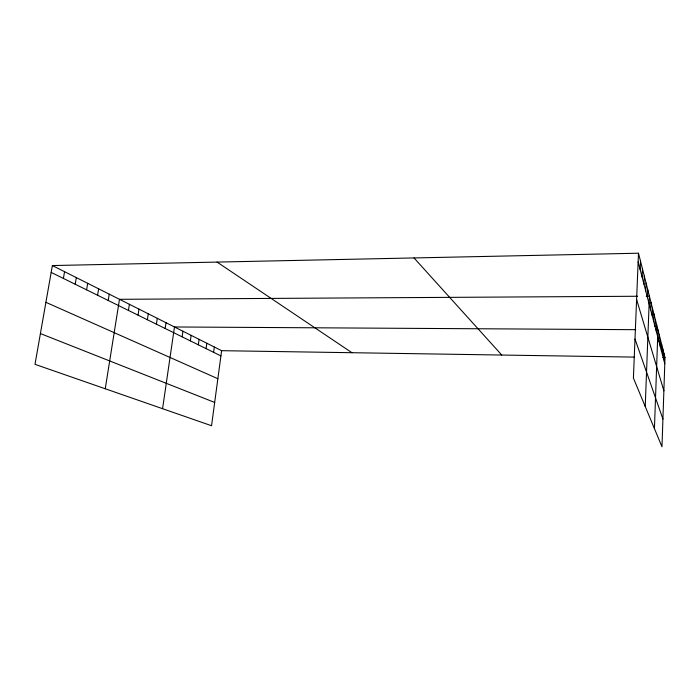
<?xml version="1.0" encoding="UTF-8"?>
<svg xmlns="http://www.w3.org/2000/svg" width="700" height="700" viewBox="0 0 700 700"><rect width="100%" height="100%" fill="white"/><g stroke="black" fill="none" stroke-linecap="round" stroke-linejoin="round"><path stroke-width="1.05" d="M661.439 350.945L661.657 344.435M662.594 355.373L662.812 348.967M663.714 359.651L663.924 353.342M638.488 253.216L665 357.578L661.981 446.784L633.404 378.07L638.488 253.216L52.369 265.554L35 364.332L211.549 425.731L221.62 350.683L52.369 265.554M655.06 326.55L655.314 319.454M656.407 331.704L656.653 324.73M654.43 428.619L657.947 329.814L655.83 329.805M658.989 341.609L659.234 334.863M660.24 346.36L660.468 339.736M645.234 406.507L649.407 296.188L646.179 296.205M650.694 309.846L650.974 302.356M652.199 315.63L652.479 308.271M653.66 321.195L653.923 313.967M642.119 277.078L642.451 268.809M643.983 284.2L644.306 276.098M645.767 291.016L646.074 283.08M647.474 297.561L647.771 289.774M640.176 269.631L640.517 261.188M213.605 352.319L214.322 347.016M206.08 348.618L206.824 343.236M198.336 344.811L199.097 339.351M190.347 340.882L191.135 335.352M182.123 336.831L182.928 331.223M162.575 408.695L174.475 326.97L635.722 329.683M165.156 328.493L166.014 322.709M156.406 324.188L157.281 318.325M147.376 319.743L148.278 313.793M138.058 315.158L138.994 309.12M128.441 310.424L129.395 304.299M105.254 388.762L119.49 299.311L637.569 296.257M108.22 300.484L109.244 294.158M97.589 295.251L98.647 288.829M86.59 289.844L87.684 283.316M75.206 284.235L76.326 277.611M63.402 278.434L64.566 271.688M221.62 350.683L634.375 357.105M662.874 357.543L665 357.578M40.407 333.567L214.673 402.447M45.903 302.321L217.857 378.717M51.161 272.414L220.911 355.915M217.079 262.089L351.951 352.713M414.024 257.941L501.76 355.04M634.996 339.027L662.926 419.055M636.606 299.512L663.88 390.836M638.137 261.835L664.79 363.781"/></g></svg>
